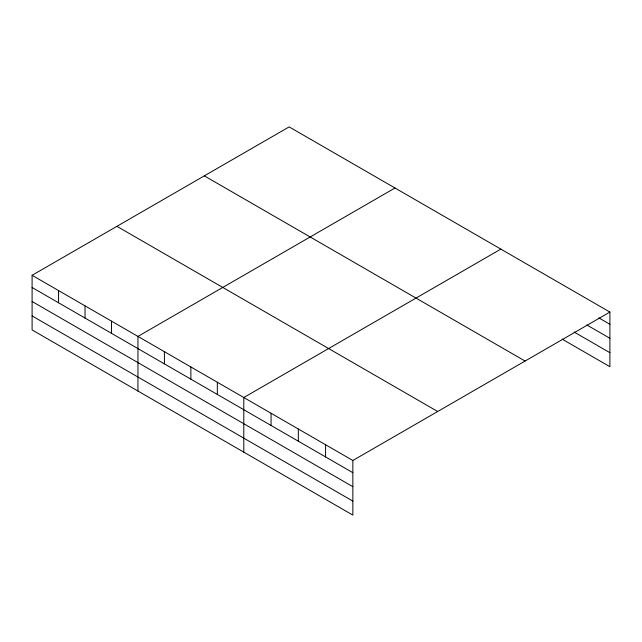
<?xml version="1.0" encoding="UTF-8"?>
<svg xmlns="http://www.w3.org/2000/svg" width="642" height="642" viewBox="0 0 642 642"><rect width="100%" height="100%" fill="white"/><g stroke="black" fill="none" stroke-linecap="round" stroke-linejoin="round"><path stroke-width="0.96" d="M352.851 486.684L352.851 460.483L32.1 275.298L32.1 329.924L352.851 515.109L352.851 486.684L32.1 301.499M562.191 339.153L609.9 366.702L609.9 312.076L289.149 126.891L32.1 275.298M394.999 188.002L137.95 336.408L137.95 391.034M500.848 249.112L243.791 397.518L243.791 452.145M352.851 460.483L609.9 312.076M598.826 317.878L609.9 324.274M586.892 324.996L609.9 338.278M574.117 332.042L609.9 352.699M204.325 175.868L525.076 361.053M116.924 226.329L437.675 411.506M32.1 287.496L352.851 472.681M32.1 315.92L352.851 501.105M325.582 444.746L325.582 456.943M298.321 429L298.321 441.198M271.06 413.263L271.06 425.461M217.333 382.247L217.333 394.445M190.875 366.967L190.875 379.165M164.408 351.688L164.408 363.886M111.483 321.136L111.483 333.334M85.025 305.857L85.025 318.055M58.558 290.577L58.558 302.775"/></g></svg>
